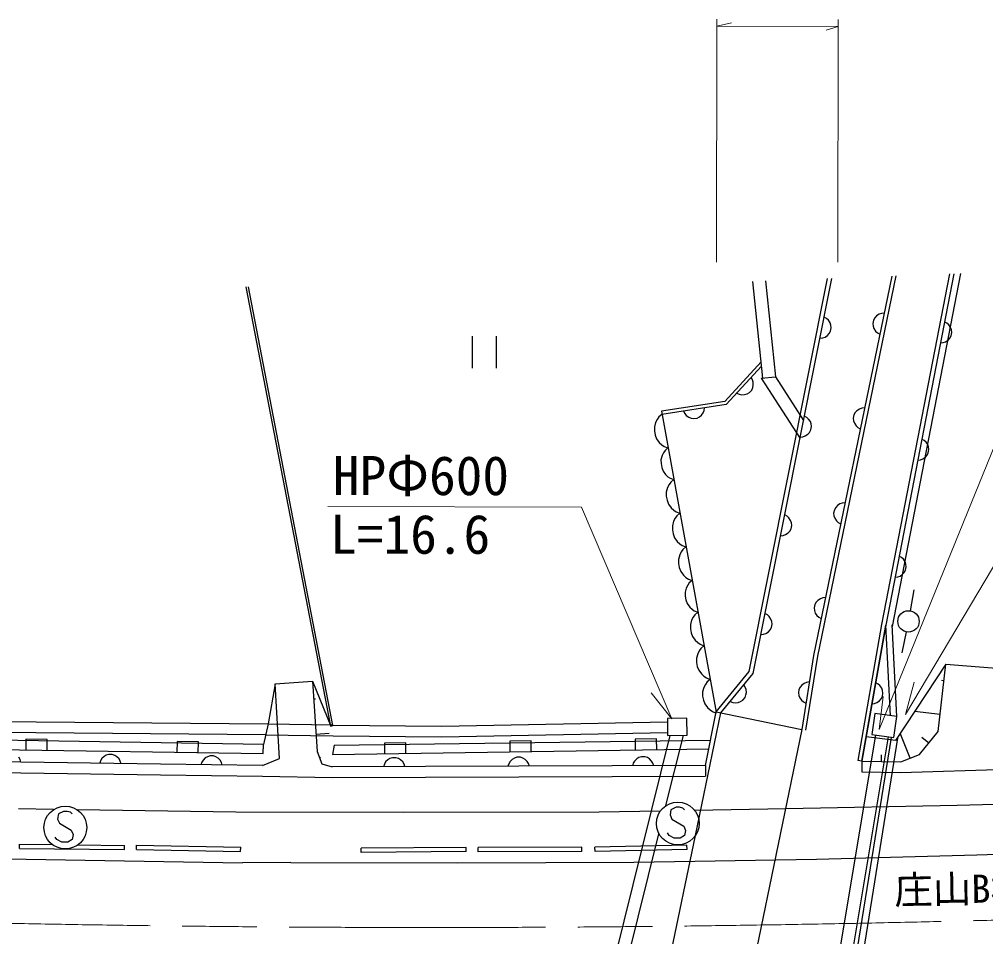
# Model space of a CAD drawing. Units: millimetres, scale not verified. Extents: x 40000 to 680000, y 20000 to 380000.
# Drawn here: x 94851 to 140040, y 274573 to 317482 of the extents above; entities that cross this region are included whole.
import ezdxf
from ezdxf.enums import TextEntityAlignment as Align

# ---------------------------------------------------------------- set-up
doc = ezdxf.new("R2010")
doc.units = ezdxf.units.MM
doc.header["$LTSCALE"] = 1000
doc.linetypes.add('CHAIN', pattern=[18.5, 12, -1.5, 3.5, -1.5])
for name, color, linetype, lineweight in [('M-BGD', 7, 'Continuous', 25), ('M-BGD-EXST', 7, 'Continuous', 25), ('M-BMK', 2, 'CHAIN', 13), ('M-STR-HTXT', 7, 'Continuous', 13), ('M-STR-STR1', 1, 'Continuous', 25), ('M-STR-STRC', 7, 'Continuous', 25)]:
    doc.layers.add(name, color=color, linetype=linetype, lineweight=lineweight)
doc.styles.add('ＭＳ ゴシック', font='')
doc.styles.get('ＭＳ ゴシック').set_extended_font_data('MS Gothic')

msp = doc.modelspace()

# ---------------------------------------------------------------- linework, layer by layer
at = {"layer": 'M-BGD'}
for p, q in [((138349, 305570), (135173, 289176)), ((138555, 305578), (135369, 289138)), ((138862, 305589), (135663, 289081)), ((128975, 286971), (132649, 305357)), ((129619, 300703), (129147, 305226)), ((129162, 286883), (132854, 305365)), ((129747, 305248), (130216, 300766)), ((135645, 305469), (131988, 287724)), ((132185, 287688), (135851, 305477)), ((109419, 284426), (105465, 304967)), ((109517, 284445), (105567, 304967)), ((135053, 303687), (134935, 303609)), ((135163, 303725), (135053, 303687)), ((135289, 303740), (135163, 303725)), ((132600, 303482), (132490, 303545)), ((132686, 303403), (132600, 303482)), ((132765, 303286), (132686, 303403)), ((132804, 303176), (132765, 303286)), ((134792, 303414), (134760, 303257)), ((134760, 303257), (134775, 303132)), ((134856, 303523), (134792, 303414)), ((134935, 303609), (134856, 303523)), ((138229, 303266), (138119, 303328)), ((138316, 303188), (138229, 303266)), ((132647, 302697), (132726, 302784)), ((132726, 302784), (132789, 302894)), ((132789, 302894), (132820, 303050)), ((132820, 303050), (132804, 303176)), ((134775, 303132), (134814, 303021)), ((134814, 303021), (134891, 302903)), ((134891, 302903), (134977, 302824)), ((134977, 302824), (135087, 302761)), ((138395, 303071), (138316, 303188)), ((138435, 302962), (138395, 303071)), ((138421, 302679), (138451, 302836)), ((138451, 302836), (138435, 302962)), ((116032, 302667), (116030, 301167)), ((117170, 301165), (117172, 302665)), ((132294, 302564), (132420, 302580)), ((132420, 302580), (132530, 302619)), ((132530, 302619), (132647, 302697)), ((137928, 302347), (138054, 302363)), ((138054, 302363), (138164, 302403)), ((138164, 302403), (138281, 302482)), ((138281, 302482), (138359, 302569)), ((138359, 302569), (138421, 302679)), ((129540, 301466), (127837, 299607)), ((129540, 301466), (127837, 299607)), ((129560, 301266), (127912, 299466)), ((129136, 300624), (129074, 300735)), ((129169, 300513), (129136, 300624)), ((129175, 300371), (129169, 300513)), ((129548, 300696), (130216, 300766)), ((129548, 300696), (131358, 297875)), ((130216, 300766), (131527, 298723)), ((128992, 300024), (129100, 300142)), ((129100, 300142), (129152, 300257)), ((129152, 300257), (129175, 300371)), ((127837, 299607), (124874, 299154)), ((127837, 299607), (124874, 299154)), ((128399, 299998), (128514, 299946)), ((128514, 299946), (128629, 299923)), ((128629, 299923), (128770, 299929)), ((128770, 299929), (128882, 299962)), ((128882, 299962), (128992, 300024)), ((127912, 299466), (124896, 299005)), ((125910, 299160), (125968, 299048)), ((126833, 299079), (126877, 299187)), ((126877, 299187), (126899, 299311)), ((134021, 299173), (133942, 299087)), ((134139, 299251), (134021, 299173)), ((134249, 299289), (134139, 299251)), ((134374, 299304), (134249, 299289)), ((124679, 298771), (124607, 298628)), ((124756, 298882), (124679, 298771)), ((124896, 299005), (124756, 298882)), ((124874, 299154), (127431, 285078)), ((125968, 299048), (126042, 298958)), ((126042, 298958), (126156, 298874)), ((126156, 298874), (126264, 298830)), ((126264, 298830), (126389, 298809)), ((126389, 298809), (126547, 298833)), ((126547, 298833), (126659, 298890)), ((126659, 298890), (126749, 298965)), ((126749, 298965), (126833, 299079)), ((131677, 298861), (131567, 298924)), ((131763, 298783), (131677, 298861)), ((131842, 298665), (131763, 298783)), ((133878, 298977), (133846, 298821)), ((133846, 298821), (133861, 298695)), ((133942, 299087), (133878, 298977)), ((124607, 298628), (124547, 298421)), ((124547, 298421), (124550, 298227)), ((131803, 298163), (131865, 298273)), ((131881, 298556), (131842, 298665)), ((131865, 298273), (131897, 298430)), ((131897, 298430), (131881, 298556)), ((133861, 298695), (133899, 298585)), ((133899, 298585), (133977, 298467)), ((133977, 298467), (134063, 298388)), ((134063, 298388), (134173, 298325)), ((124550, 298227), (124584, 298038)), ((124584, 298038), (124650, 297855)), ((124650, 297855), (124779, 297683)), ((131371, 297944), (131497, 297959)), ((131497, 297959), (131607, 297999)), ((131607, 297999), (131724, 298077)), ((131724, 298077), (131803, 298163)), ((137167, 297786), (137057, 297849)), ((124779, 297683), (124896, 297574)), ((124896, 297574), (125008, 297497)), ((125008, 297497), (125183, 297431)), ((125183, 297431), (125051, 297316)), ((137254, 297709), (137167, 297786)), ((137333, 297591), (137254, 297709)), ((137373, 297482), (137333, 297591)), ((137359, 297199), (137389, 297356)), ((137389, 297356), (137373, 297482)), ((124912, 297077), (124855, 296884)), ((124979, 297211), (124912, 297077)), ((125051, 297316), (124979, 297211)), ((136992, 296883), (137102, 296923)), ((137102, 296923), (137219, 297002)), ((137219, 297002), (137297, 297089)), ((137297, 297089), (137359, 297199)), ((124855, 296884), (124858, 296701)), ((124858, 296701), (124890, 296524)), ((124890, 296524), (124952, 296352)), ((136867, 296867), (136992, 296883)), ((124952, 296352), (125073, 296191)), ((125073, 296191), (125183, 296090)), ((125183, 296090), (125288, 296017)), ((125288, 296017), (125451, 295955)), ((125162, 295578), (125102, 295371)), ((125234, 295721), (125162, 295578)), ((125311, 295832), (125234, 295721)), ((125451, 295955), (125311, 295832)), ((125102, 295371), (125105, 295177)), ((125105, 295177), (125139, 294988)), ((125139, 294988), (125205, 294805)), ((125205, 294805), (125334, 294633)), ((133027, 294651), (132964, 294541)), ((133106, 294737), (133027, 294651)), ((133224, 294814), (133106, 294737)), ((133335, 294853), (133224, 294814)), ((133460, 294868), (133335, 294853)), ((125334, 294633), (125451, 294524)), ((125451, 294524), (125563, 294447)), ((125597, 294258), (125520, 294147)), ((125563, 294447), (125738, 294381)), ((125738, 294381), (125597, 294258)), ((130754, 294241), (130644, 294304)), ((130840, 294163), (130754, 294241)), ((132964, 294541), (132932, 294385)), ((132932, 294385), (132947, 294259)), ((132947, 294259), (132985, 294149)), ((125449, 294003), (125389, 293797)), ((125389, 293797), (125392, 293603)), ((125520, 294147), (125449, 294003)), ((130919, 294045), (130840, 294163)), ((130958, 293935), (130919, 294045)), ((130942, 293653), (130974, 293810)), ((130974, 293810), (130958, 293935)), ((132985, 294149), (133063, 294031)), ((133063, 294031), (133149, 293952)), ((133149, 293952), (133258, 293888)), ((125392, 293603), (125426, 293414)), ((125426, 293414), (125492, 293231)), ((130448, 293323), (130574, 293339)), ((130574, 293339), (130684, 293378)), ((130684, 293378), (130801, 293456)), ((130801, 293456), (130880, 293543)), ((130880, 293543), (130942, 293653)), ((125492, 293231), (125621, 293059)), ((125621, 293059), (125738, 292950)), ((125738, 292950), (125850, 292873)), ((125850, 292873), (126024, 292807)), ((125735, 292429), (125675, 292223)), ((125807, 292572), (125735, 292429)), ((125884, 292684), (125807, 292572)), ((126024, 292807), (125884, 292684)), ((125675, 292223), (125678, 292029)), ((125678, 292029), (125712, 291840)), ((136105, 292307), (135995, 292369)), ((136192, 292229), (136105, 292307)), ((136271, 292111), (136192, 292229)), ((136311, 292002), (136271, 292111)), ((136327, 291876), (136311, 292002)), ((125712, 291840), (125778, 291657)), ((125778, 291657), (125907, 291485)), ((125907, 291485), (126024, 291376)), ((136040, 291443), (136157, 291522)), ((136157, 291522), (136235, 291609)), ((136235, 291609), (136297, 291719)), ((136297, 291719), (136327, 291876)), ((126024, 291376), (126136, 291299)), ((126179, 291118), (126107, 291013)), ((126136, 291299), (126311, 291233)), ((126311, 291233), (126179, 291118)), ((135805, 291387), (135930, 291403)), ((135930, 291403), (136040, 291443)), ((126040, 290879), (125983, 290686)), ((125983, 290686), (125986, 290503)), ((126107, 291013), (126040, 290879)), ((136519, 289812), (136695, 290796)), ((125986, 290503), (126018, 290326)), ((126018, 290326), (126080, 290154)), ((126080, 290154), (126201, 289993)), ((132113, 290214), (132050, 290105)), ((132192, 290300), (132113, 290214)), ((132310, 290378), (132192, 290300)), ((132420, 290416), (132310, 290378)), ((132546, 290431), (132420, 290416)), ((126201, 289993), (126311, 289891)), ((126311, 289891), (126416, 289819)), ((126416, 289819), (126579, 289757)), ((126579, 289757), (126439, 289634)), ((129831, 289621), (129721, 289683)), ((132050, 290105), (132017, 289948)), ((132017, 289948), (132032, 289823)), ((132032, 289823), (132071, 289713)), ((132071, 289713), (132149, 289594)), ((126290, 289379), (126230, 289173)), ((126362, 289522), (126290, 289379)), ((126439, 289634), (126362, 289522)), ((129917, 289542), (129831, 289621)), ((129996, 289424), (129917, 289542)), ((130035, 289315), (129996, 289424)), ((130051, 289189), (130035, 289315)), ((132149, 289594), (132235, 289515)), ((132235, 289515), (132344, 289452)), ((126230, 289173), (126233, 288979)), ((126233, 288979), (126267, 288790)), ((126267, 288790), (126333, 288607)), ((129760, 288758), (129878, 288836)), ((129878, 288836), (129957, 288922)), ((129957, 288922), (130019, 289032)), ((130019, 289032), (130051, 289189)), ((135172, 289172), (134055, 282816)), ((135369, 289138), (134252, 282782)), ((134252, 282782), (135369, 289138)), ((135589, 284911), (135369, 289138)), ((135892, 284868), (135669, 289153)), ((136330, 288830), (136127, 287850)), ((126333, 288607), (126462, 288435)), ((126462, 288435), (126580, 288326)), ((126580, 288326), (126691, 288249)), ((129525, 288703), (129651, 288718)), ((129651, 288718), (129760, 288758)), ((126648, 287948), (126577, 287805)), ((126726, 288060), (126648, 287948)), ((126691, 288249), (126866, 288183)), ((126866, 288183), (126726, 288060)), ((126577, 287805), (126517, 287599)), ((126517, 287599), (126520, 287405)), ((131988, 287724), (131438, 284263)), ((131636, 284232), (132185, 287688)), ((126520, 287405), (126554, 287216)), ((126554, 287216), (126620, 287032)), ((126620, 287032), (126749, 286861)), ((127440, 285089), (128975, 286971)), ((138182, 287323), (135816, 283745)), ((137818, 284174), (138182, 287323)), ((138182, 287323), (140735, 287123)), ((106814, 286406), (108563, 286523)), ((108563, 286523), (109419, 284426)), ((108563, 286523), (108773, 283229)), ((126749, 286861), (126866, 286752)), ((126866, 286752), (126978, 286675)), ((126978, 286675), (127152, 286609)), ((127152, 286609), (127012, 286486)), ((127661, 285043), (129162, 286883)), ((138091, 286536), (137972, 286550)), ((106814, 286406), (106481, 284527)), ((107012, 282903), (106814, 286406)), ((126863, 286231), (126803, 286025)), ((126935, 286374), (126863, 286231)), ((127012, 286486), (126935, 286374)), ((128795, 286243), (128727, 286350)), ((128834, 286134), (128795, 286243)), ((128849, 285993), (128834, 286134)), ((131311, 286138), (131286, 285980)), ((131369, 286251), (131311, 286138)), ((131444, 286340), (131369, 286251)), ((131559, 286423), (131444, 286340)), ((131667, 286467), (131559, 286423)), ((131792, 286487), (131667, 286467)), ((135008, 286392), (134897, 286452)), ((135096, 286316), (135008, 286392)), ((135177, 286200), (135096, 286316)), ((135219, 286091), (135177, 286200)), ((135238, 285966), (135219, 286091)), ((108616, 285699), (108699, 285704)), ((126803, 286025), (126806, 285830)), ((126806, 285830), (126840, 285641)), ((126840, 285641), (126906, 285458)), ((128579, 285568), (128686, 285635)), ((128686, 285635), (128787, 285759)), ((128787, 285759), (128832, 285878)), ((128832, 285878), (128849, 285993)), ((131286, 285980), (131307, 285856)), ((131307, 285856), (131350, 285747)), ((131350, 285747), (131433, 285633)), ((131433, 285633), (131522, 285558)), ((134958, 285528), (135074, 285609)), ((135074, 285609), (135150, 285697)), ((135150, 285697), (135210, 285808)), ((135210, 285808), (135238, 285966)), ((126906, 285458), (127035, 285287)), ((127035, 285287), (127152, 285178)), ((127152, 285178), (127264, 285101)), ((128095, 285575), (128213, 285531)), ((128213, 285531), (128329, 285514)), ((128329, 285514), (128470, 285528)), ((128470, 285528), (128579, 285568)), ((131522, 285558), (131635, 285500)), ((134724, 285467), (134849, 285486)), ((134849, 285486), (134958, 285528)), ((126073, 284789), (125156, 284783)), ((125156, 284783), (125162, 283986)), ((126078, 283992), (126073, 284789)), ((126931, 282579), (127440, 285089)), ((127264, 285101), (127439, 285035)), ((134863, 285013), (134724, 284027)), ((135888, 284868), (134863, 285013)), ((135748, 283882), (135888, 284868)), ((137909, 284961), (136712, 285099)), ((106478, 284510), (92057, 284634)), ((106481, 284527), (106271, 283565)), ((109533, 284469), (106478, 284510)), ((109419, 284426), (109517, 284445)), ((109533, 284469), (114606, 284420)), ((114606, 284420), (125154, 284621)), ((106369, 284011), (92046, 284134)), ((95156, 283805), (95148, 283305)), ((96156, 283790), (95156, 283805)), ((106369, 284011), (109528, 283969)), ((108721, 284052), (109338, 284091)), ((109528, 283969), (114609, 283920)), ((114609, 283920), (125164, 284121)), ((121313, 267989), (125283, 283986)), ((124649, 283820), (123649, 283806)), ((123649, 283806), (123656, 283306)), ((124656, 283320), (124649, 283820)), ((125090, 280716), (125903, 283991)), ((125162, 283986), (126078, 283992)), ((132281, 268231), (134900, 284002)), ((132860, 268056), (135494, 283918)), ((133081, 267989), (135641, 283897)), ((133371, 267901), (135938, 283855)), ((135816, 283745), (134451, 283917)), ((134724, 284027), (135748, 283882)), ((136513, 282918), (136049, 284098)), ((136946, 283088), (137818, 284174)), ((137382, 283631), (137060, 283889)), ((92113, 283351), (106255, 283138)), ((106271, 283565), (92124, 283789)), ((96148, 283290), (96156, 283790)), ((102227, 283698), (102219, 283199)), ((103227, 283683), (102227, 283698)), ((103219, 283183), (103227, 283683)), ((106255, 283138), (106271, 283565)), ((109581, 283527), (109498, 283095)), ((109498, 283095), (127088, 283357)), ((109581, 283527), (127169, 283769)), ((112923, 283646), (111923, 283631)), ((111923, 283631), (111930, 283132)), ((112930, 283147), (112923, 283646)), ((118786, 283733), (117786, 283719)), ((117786, 283719), (117793, 283219)), ((118793, 283234), (118786, 283733)), ((94886, 282862), (94827, 282963)), ((98716, 282900), (98654, 282801)), ((98817, 282998), (98716, 282900)), ((98918, 283057), (98817, 282998)), ((99039, 283095), (98918, 283057)), ((99199, 283092), (99039, 283095)), ((99318, 283050), (99199, 283092)), ((99417, 282989), (99318, 283050)), ((99515, 282887), (99417, 282989)), ((99574, 282786), (99515, 282887)), ((103546, 282932), (103445, 282833)), ((103647, 282991), (103546, 282932)), ((103768, 283029), (103647, 282991)), ((103928, 283028), (103768, 283029)), ((104047, 282986), (103928, 283028)), ((104146, 282925), (104047, 282986)), ((104245, 282824), (104146, 282925)), ((106230, 282582), (107012, 282903)), ((108773, 283229), (108990, 282653)), ((108882, 282941), (108940, 282963)), ((112181, 282905), (112081, 282845)), ((112301, 282945), (112181, 282905)), ((112461, 282946), (112301, 282945)), ((112581, 282906), (112461, 282946)), ((112681, 282847), (112581, 282906)), ((118000, 282926), (117901, 282866)), ((118120, 282967), (118000, 282926)), ((118280, 282967), (118120, 282967)), ((118400, 282928), (118280, 282967)), ((118501, 282868), (118400, 282928)), ((123720, 282887), (123620, 282787)), ((123820, 282947), (123720, 282887)), ((123940, 282988), (123820, 282947)), ((124100, 282988), (123940, 282988)), ((124220, 282949), (124100, 282988)), ((124320, 282889), (124220, 282949)), ((124420, 282790), (124320, 282889)), ((135166, 282765), (135172, 283083)), ((136080, 282748), (136946, 283088)), ((101456, 282636), (92080, 282787)), ((94924, 282741), (94886, 282862)), ((98654, 282801), (98612, 282682)), ((99612, 282665), (99574, 282786)), ((106230, 282582), (101456, 282636)), ((103384, 282734), (103343, 282614)), ((103445, 282833), (103384, 282734)), ((104304, 282724), (104245, 282824)), ((104343, 282603), (104304, 282724)), ((108990, 282653), (109473, 282515)), ((126931, 282579), (109473, 282515)), ((111922, 282644), (111882, 282524)), ((111982, 282744), (111922, 282644)), ((112081, 282845), (111982, 282744)), ((112782, 282747), (112681, 282847)), ((112842, 282647), (112782, 282747)), ((112882, 282527), (112842, 282647)), ((117741, 282665), (117702, 282545)), ((117801, 282765), (117741, 282665)), ((117901, 282866), (117801, 282765)), ((118601, 282768), (118501, 282868)), ((118661, 282669), (118601, 282768)), ((118702, 282549), (118661, 282669)), ((123561, 282687), (123521, 282566)), ((123620, 282787), (123561, 282687)), ((124481, 282690), (124420, 282790)), ((124521, 282570), (124481, 282690)), ((126931, 282579), (126933, 282079)), ((134252, 282782), (134055, 282816)), ((134252, 282782), (134243, 282282)), ((134252, 282782), (136080, 282748)), ((136070, 282248), (141988, 282447)), ((92070, 282287), (101449, 282136)), ((101449, 282136), (106224, 282082)), ((106224, 282082), (109474, 282015)), ((109474, 282015), (126933, 282079)), ((134243, 282282), (136070, 282248)), ((138705, 280703), (130715, 280547)), ((147742, 280981), (138705, 280703)), ((96442, 280524), (94813, 280548)), ((104975, 280398), (97554, 280508)), ((112802, 280381), (104975, 280398)), ((121971, 280404), (112802, 280381)), ((124813, 280450), (121971, 280404)), ((130715, 280547), (126430, 280477)), ((121900, 267861), (124760, 279385)), ((94859, 278703), (94862, 278903)), ((94862, 278903), (96385, 278885)), ((97566, 278871), (99766, 278844)), ((99763, 278644), (99766, 278844)), ((100332, 278646), (100335, 278846)), ((100335, 278846), (105202, 278758)), ((126071, 278856), (121769, 278763)), ((126075, 278656), (126071, 278856)), ((94859, 278703), (99763, 278644)), ((100332, 278646), (105198, 278558)), ((105198, 278558), (105202, 278758)), ((115740, 278752), (110830, 278717)), ((110831, 278517), (110830, 278717)), ((115741, 278552), (110831, 278517)), ((115741, 278552), (115740, 278752)), ((121162, 278758), (116308, 278740)), ((116308, 278540), (116308, 278740)), ((121163, 278558), (116308, 278540)), ((121163, 278558), (121162, 278758)), ((121773, 278563), (121769, 278763)), ((126075, 278656), (121773, 278563)), ((132131, 278198), (139621, 278403)), ((139621, 278403), (147773, 278635)), ((94255, 278211), (105283, 278022)), ((107546, 278043), (105283, 278022)), ((107546, 278043), (115356, 278023)), ((115356, 278023), (123583, 278066)), ((123583, 278066), (132131, 278198))]:
    msp.add_line(p, q, dxfattribs=at)
msp.add_circle((136431, 289319), 500, dxfattribs=at)
at = {"layer": 'M-BGD-EXST'}
for p, q in [((125560, 280627), (125320, 280507)), ((125720, 280627), (125560, 280627)), ((125880, 280587), (125720, 280627)), ((96682, 280315), (96642, 280075)), ((96922, 280435), (96682, 280315)), ((97082, 280435), (96922, 280435)), ((97242, 280395), (97082, 280435)), ((97322, 280315), (97242, 280395)), ((125320, 280507), (125280, 280267)), ((125280, 280267), (125360, 280067)), ((125960, 280507), (125880, 280587)), ((96642, 280075), (96722, 279875)), ((96722, 279875), (97282, 279555)), ((125360, 280067), (125920, 279747)), ((125920, 279747), (126000, 279547)), ((97282, 279555), (97362, 279355)), ((97362, 279355), (97322, 279115)), ((125240, 279307), (125160, 279427)), ((125480, 279187), (125240, 279307)), ((125960, 279307), (125760, 279187)), ((126000, 279547), (125960, 279307)), ((96602, 279115), (96522, 279235)), ((96842, 278995), (96602, 279115)), ((97122, 278995), (96842, 278995)), ((97322, 279115), (97122, 278995)), ((125760, 279187), (125480, 279187))]:
    msp.add_line(p, q, dxfattribs=at)
for centre in [(97002, 279675), (125640, 279867)]:
    msp.add_circle(centre, 1000, dxfattribs=at)
at = {"layer": 'M-BMK'}
msp.add_arc((114127, 1280519), 1005517, 267.51196, 273.12453, dxfattribs=at)
at = {"layer": 'M-STR-HTXT'}
for p, q in [((127447, 306127), (127468, 317482)), ((127467, 317158), (128149, 317317)), ((133124, 306116), (133145, 317472)), ((127467, 317158), (133145, 317147)), ((133145, 317147), (132582, 316979)), ((135066, 284261), (142268, 302010)), ((136294, 284969), (142644, 295680)), ((121137, 294665), (109283, 294687)), ((125370, 284766), (121137, 294665)), ((136294, 284969), (136698, 286474)), ((125370, 284766), (124394, 285980)), ((135066, 284261), (135241, 285809))]:
    msp.add_line(p, q, dxfattribs=at)
at = {"layer": 'M-STR-STR1'}
for p, q in [((127640, 285047), (126452, 279305)), ((127440, 285089), (131438, 284263)), ((127520, 265210), (131459, 284259)), ((126452, 279305), (124655, 270616))]:
    msp.add_line(p, q, dxfattribs=at)
at = {"layer": 'M-STR-STRC'}
for p, q in [((94859, 278703), (94862, 278903)), ((94862, 278903), (96385, 278885)), ((97566, 278871), (99766, 278844)), ((99763, 278644), (99766, 278844)), ((100332, 278646), (100335, 278846)), ((100335, 278846), (105202, 278758)), ((126071, 278856), (121769, 278763)), ((126075, 278656), (126071, 278856)), ((94859, 278703), (99763, 278644)), ((100332, 278646), (105198, 278558)), ((105198, 278558), (105202, 278758)), ((115740, 278752), (110830, 278717)), ((110831, 278517), (110830, 278717)), ((115741, 278552), (110831, 278517)), ((115741, 278552), (115740, 278752)), ((121162, 278758), (116308, 278740)), ((116308, 278540), (116308, 278740)), ((121163, 278558), (116308, 278540)), ((121163, 278558), (121162, 278758)), ((121773, 278563), (121769, 278763)), ((126075, 278656), (121773, 278563))]:
    msp.add_line(p, q, dxfattribs=at)

# ---------------------------------------------------------------- texts
at = {"layer": 'M-STR-HTXT', "style": 'ＭＳ ゴシック'}
for s, p in [('HPΦ600', (109514, 294677)), ('L=16.6', (109388, 291932))]:
    msp.add_text(s, height=1833, dxfattribs=at).set_placement(p, align=Align.BOTTOM_LEFT)
at = {"layer": 'M-STR-STR1', "style": 'ＭＳ ゴシック'}
msp.add_text('庄山B橋', height=1320, rotation=1, dxfattribs=at).set_placement((135786, 275693), align=Align.BOTTOM_LEFT)

doc.saveas('drawing.dxf')
